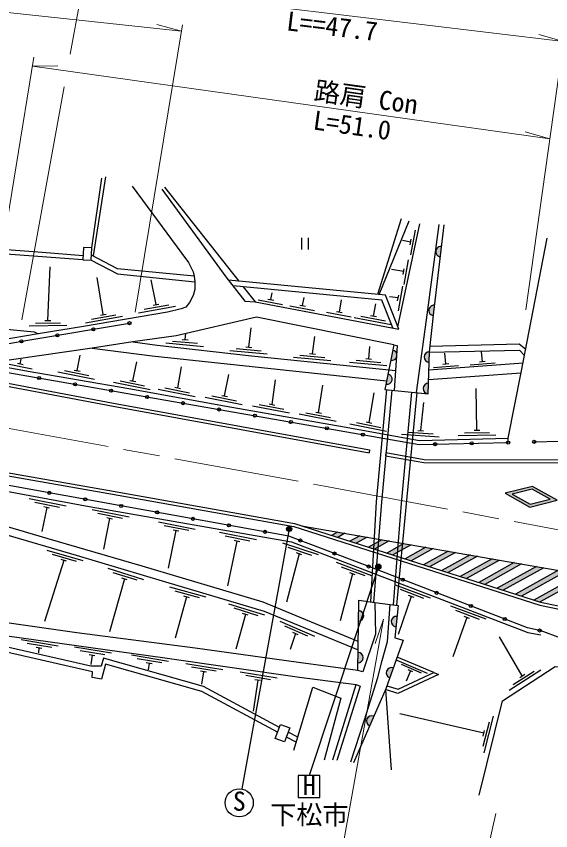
# Model space of a CAD drawing. Units: millimetres at full size, sheet at 1:1000; details may follow other scales. Extents: x 40000 to 680000, y 20000 to 380000.
# Drawn here: x 481634 to 532856, y 260556 to 338675 of the extents above; entities that cross this region are included whole.
import ezdxf
from ezdxf.enums import TextEntityAlignment as Align

# ---------------------------------------------------------------- set-up
doc = ezdxf.new("R2010")
doc.units = ezdxf.units.MM
doc.header["$LTSCALE"] = 1000
doc.linetypes.add('CHAIN', pattern=[18.5, 12, -1.5, 3.5, -1.5])
for name, color, linetype, lineweight in [('M-BGD', 7, 'Continuous', 25), ('M-BGD-EXST', 7, 'Continuous', 25), ('M-BMK', 2, 'CHAIN', 13), ('M-STR-HTXT', 7, 'Continuous', 13), ('M-STR-STRC', 7, 'Continuous', 25)]:
    doc.layers.add(name, color=color, linetype=linetype, lineweight=lineweight)
doc.styles.add('ＭＳ ゴシック', font='')
doc.styles.get('ＭＳ ゴシック').set_extended_font_data('MS Gothic')

msp = doc.modelspace()

# ---------------------------------------------------------------- hatches: boundary and pattern name
at = {"layer": 'M-BGD'}
for points in [[(522284, 315613), (522400, 316606, 1)], [(521617, 309962), (521732, 310955, 1)], [(517713, 306656), (517520, 305674, 0.41421), (518107, 306068, 0.41421)], [(521202, 305492), (521230, 306492, 1)], [(517261, 304355), (517067, 303374, 1)], [(521119, 302473), (521146, 303473, 1)], [(514443, 281663), (514428, 280663, 1)], [(518018, 280117), (518122, 281112, 1)], [(514385, 277663), (514371, 276663, 1)], [(517431, 275228), (517768, 276169, 0.41421), (517128, 275867, 0.41421)], [(515501, 270620), (515901, 271537, 0.41421), (515243, 271279, 0.41421)]]:
    msp.add_hatch(color=256, dxfattribs=at).paths.add_polyline_path(points)
at = {"layer": 'M-BGD-EXST'}
for points in [[(507565, 289390, 0.41421), (507904, 289290, 0.41421), (508004, 289629, 1)], [(516120, 285766, 0.41421), (516460, 285666, 0.41421), (516560, 286005, 1)]]:
    msp.add_hatch(color=256, dxfattribs=at).paths.add_polyline_path(points)
at = {"layer": 'M-STR-STRC'}
h = msp.add_hatch(color=256, dxfattribs=at)
h.paths.add_polyline_path([(531117, 293585), (528507, 292924), (530853, 291602), (533463, 292263)])
h.paths.add_polyline_path([(532796, 292352), (531082, 293318), (529174, 292835), (530888, 291869)], flags=16)
for points in [[(513137, 289083), (512431, 289206), (511850, 288882), (512438, 288694)], [(515254, 288717), (514548, 288839), (513614, 288319), (514202, 288131)], [(517371, 288350), (516665, 288472), (515377, 287755), (515965, 287568)], [(519487, 287984), (518782, 288106), (517140, 287192), (517728, 287004)], [(521604, 287617), (520899, 287739), (518904, 286629), (519492, 286441)], [(523721, 287250), (523016, 287373), (520667, 286065), (521255, 285877)], [(525838, 286884), (525133, 287006), (522430, 285502), (523018, 285314)], [(527955, 286517), (527249, 286639), (524194, 284938), (524781, 284750)], [(530072, 286151), (529366, 286273), (525957, 284375), (526545, 284187)], [(532189, 285784), (531483, 285906), (527720, 283811), (528308, 283624)], [(534306, 285418), (533600, 285540), (529484, 283248), (530071, 283060)], [(536424, 285052), (535718, 285173), (531247, 282685), (531835, 282497)]]:
    msp.add_hatch(color=256, dxfattribs=at).paths.add_polyline_path(points)

# ---------------------------------------------------------------- linework, layer by layer
at = {"layer": 'M-BGD'}
for p, q in [((488877, 316455), (489828, 323132)), ((490182, 323268), (488991, 315689)), ((495831, 322269), (502963, 313267)), ((518526, 319244), (516270, 311992)), ((516429, 311976), (519284, 319044)), ((518207, 308898), (520297, 318761)), ((519463, 315798), (519888, 318160)), ((508956, 317418), (508956, 316300)), ((509623, 317418), (509623, 316300)), ((519439, 317022), (518637, 317164)), ((519390, 316746), (519489, 317297)), ((518797, 312957), (519222, 315319)), ((484660, 309503), (484871, 314648)), ((518773, 314181), (517592, 314393)), ((518724, 313905), (518823, 314456)), ((489966, 310062), (489397, 313619)), ((495033, 311024), (494548, 313402)), ((503394, 312724), (504522, 311300)), ((518259, 310430), (518684, 312792)), ((506029, 311494), (506151, 312142)), ((518235, 311654), (517405, 311780)), ((518186, 311378), (518285, 311930)), ((493893, 310579), (496256, 310997)), ((494757, 310975), (495308, 311073)), ((504805, 311478), (507164, 311037)), ((505754, 311545), (506304, 311442)), ((508801, 310978), (509352, 310875)), ((509076, 310926), (509214, 311688)), ((512600, 310298), (512820, 311478)), ((515870, 309924), (516091, 311103)), ((493344, 310238), (496889, 310866)), ((507853, 310911), (510212, 310470)), ((511376, 310283), (513735, 309842)), ((512325, 310350), (512875, 310247)), ((484380, 309498), (484940, 309508)), ((488277, 309276), (491822, 309904)), ((488826, 309617), (491190, 310035)), ((489690, 310013), (490242, 310111)), ((514013, 309783), (517551, 309121)), ((514647, 309908), (517006, 309467)), ((515595, 309975), (516146, 309872)), ((482870, 308989), (486469, 309057)), ((483465, 309240), (485865, 309285)), ((503924, 306930), (504158, 308782)), ((497818, 307657), (497870, 308237)), ((510025, 306303), (510259, 307953)), ((495982, 307340), (499568, 307017)), ((496602, 307525), (498992, 307310)), ((497539, 307682), (498097, 307632)), ((502089, 306613), (505674, 306291)), ((502708, 306798), (505098, 306583)), ((503645, 306955), (504203, 306905)), ((509746, 306328), (510304, 306278)), ((515411, 305813), (515519, 307008)), ((522798, 305336), (522713, 306372)), ((526310, 305567), (526230, 306480)), ((482009, 305338), (482101, 305800)), ((487471, 304689), (487753, 306185)), ((492806, 303702), (493172, 305516)), ((508189, 305986), (511775, 305664)), ((508808, 306172), (511199, 305957)), ((513575, 305496), (517161, 305174)), ((514195, 305681), (516585, 305466)), ((515132, 305838), (515690, 305788)), ((521182, 304751), (530211, 305448)), ((526031, 305545), (526590, 305589)), ((480786, 305336), (483140, 304869)), ((481735, 305393), (482284, 305284)), ((486247, 304686), (488601, 304220)), ((487196, 304743), (487745, 304634)), ((497105, 303033), (497465, 305055)), ((521620, 305003), (524013, 305191)), ((522519, 305314), (523077, 305358)), ((525133, 305234), (527526, 305422)), ((485612, 304568), (489143, 303868)), ((501605, 302262), (502015, 304300)), ((521157, 303845), (530026, 304484)), ((490947, 303581), (494478, 302881)), ((491582, 303699), (493936, 303233)), ((492531, 303756), (493080, 303647)), ((506145, 301444), (506473, 303795)), ((510611, 300650), (511004, 303290)), ((495246, 302912), (498777, 302212)), ((495881, 303031), (498236, 302564)), ((496830, 303087), (497380, 302978)), ((515451, 299716), (515950, 302567)), ((525785, 298984), (525709, 302988)), ((499746, 302141), (503278, 301441)), ((500382, 302260), (502736, 301793)), ((501331, 302317), (501880, 302208)), ((520398, 298940), (520695, 301642)), ((504287, 301323), (507818, 300623)), ((504922, 301442), (507276, 300975)), ((505871, 301498), (506420, 301389)), ((508752, 300529), (512284, 299829)), ((509388, 300648), (511742, 300181)), ((510337, 300704), (510886, 300596)), ((513593, 299595), (517124, 298895)), ((514228, 299714), (516582, 299247)), ((515177, 299771), (515726, 299662)), ((518569, 298587), (522160, 298336)), ((519184, 298784), (521579, 298617)), ((520119, 298960), (520677, 298921)), ((523992, 298478), (527592, 298531)), ((524589, 298726), (526989, 298762)), ((525505, 298980), (526065, 298988)), ((515502, 297097), (515449, 296801)), ((517063, 296819), (517036, 296519)), ((486405, 291682), (482874, 292388)), ((485769, 291565), (483416, 292035)), ((484545, 291565), (484088, 289269)), ((484820, 291510), (484271, 291620)), ((492439, 290616), (488909, 291322)), ((491804, 290499), (489450, 290969)), ((490580, 290499), (489985, 287573)), ((490855, 290444), (490305, 290554)), ((498792, 289454), (495262, 290160)), ((498157, 289337), (495803, 289807)), ((496933, 289337), (496202, 285733)), ((497207, 289282), (496658, 289392)), ((504645, 288449), (501115, 289155)), ((504010, 288332), (501657, 288802)), ((502786, 288332), (501878, 284048)), ((503061, 288277), (502512, 288387)), ((510601, 287007), (507185, 288142)), ((509956, 286969), (507679, 287725)), ((488055, 286437), (484600, 287449)), ((487411, 286375), (485108, 287050)), ((508742, 287119), (507527, 282485)), ((509007, 287031), (508476, 287208)), ((486192, 286482), (484332, 280617)), ((486461, 286403), (485924, 286561)), ((515708, 285002), (512338, 286267)), ((493862, 284633), (490425, 285703)), ((493218, 284583), (490927, 285296)), ((513854, 285185), (512661, 280688)), ((515062, 284988), (512815, 285832)), ((514117, 285087), (513592, 285284)), ((492001, 284710), (490576, 279631)), ((492268, 284627), (491734, 284793)), ((499826, 282960), (496360, 283931)), ((521347, 282847), (517977, 284112)), ((520701, 282833), (518455, 283677)), ((497963, 282983), (496865, 279025)), ((499184, 282891), (496873, 283538)), ((498233, 282908), (497694, 283059)), ((519494, 283030), (518244, 279361)), ((519756, 282932), (519231, 283129)), ((505452, 281223), (502018, 282302)), ((526670, 280833), (523299, 282098)), ((504808, 281174), (502518, 281893)), ((503591, 281304), (502686, 277964)), ((503858, 281220), (503324, 281388)), ((526024, 280819), (523777, 281663)), ((510239, 279195), (506932, 280618)), ((524816, 281016), (523483, 277234)), ((525078, 280918), (524554, 281114)), ((509593, 279212), (507388, 280160)), ((508395, 279465), (507884, 277951)), ((508653, 279355), (508138, 279576)), ((530135, 275418), (527946, 279139)), ((485660, 278271), (482107, 278855)), ((485029, 278131), (482661, 278521)), ((484082, 278044), (483529, 278135)), ((490751, 277571), (487198, 278155)), ((483806, 278089), (483749, 277633)), ((490120, 277432), (487751, 277821)), ((489173, 277344), (488620, 277435)), ((488897, 277389), (488772, 276510)), ((496222, 276799), (492670, 277383)), ((495591, 276660), (493223, 277049)), ((494645, 276572), (494092, 276663)), ((494368, 276618), (494274, 276001)), ((501436, 275985), (497883, 276569)), ((521036, 275644), (518141, 276884)), ((500805, 275846), (498436, 276235)), ((499858, 275758), (499305, 275849)), ((499582, 275803), (499387, 274619)), ((506633, 275180), (503081, 275764)), ((520471, 275658), (518541, 276484)), ((519423, 275878), (519010, 274913)), ((519648, 275781), (519198, 275974)), ((528877, 274044), (531910, 275982)), ((529253, 274569), (531276, 275862)), ((506002, 275041), (503634, 275430)), ((504779, 274998), (504351, 272030)), ((505055, 274953), (504503, 275044)), ((529899, 275267), (530371, 275568)), ((517022, 274100), (517573, 266401)), ((526454, 269904), (518385, 271764)), ((526480, 268041), (527359, 271532)), ((526394, 268681), (526980, 271009)), ((508455, 269041), (507527, 269540)), ((508603, 269529), (507702, 270014)), ((526386, 269632), (526522, 270175))]:
    msp.add_line(p, q, dxfattribs=at)
for points in [[(488010, 315320), (474998, 316270), (466287, 317969), (461371, 318892), (456308, 319702), (453189, 320093), (452051, 322741), (446483, 322627), (441166, 322369), (436416, 322027)], [(436442, 322617), (440572, 322858), (444276, 323016), (446646, 323117), (452384, 323131), (453181, 321217), (453595, 320447), (456974, 320041), (459501, 319677), (461717, 319311), (463962, 318897), (465908, 318541), (468148, 318067), (472157, 317240), (474939, 316716), (479430, 316410), (484098, 316048), (488035, 315741)], [(492730, 322384), (497494, 315917), (498143, 315048), (498595, 314171), (498679, 313751), (498759, 313196), (498751, 312466), (498602, 311890), (498249, 311235), (497872, 310787), (497424, 310612), (496134, 310284), (488077, 308915), (483729, 308202), (479973, 307576)], [(495568, 322095), (501728, 313696), (503544, 311348), (504522, 311300), (518297, 308669)], [(517810, 307146), (516971, 302883), (521119, 302473), (521230, 306492), (521655, 310301), (522643, 318664)], [(522131, 318688), (520913, 309562), (519946, 302589)], [(517810, 307146), (504655, 309811), (496957, 308025), (492791, 307448), (488912, 306854), (478728, 305366), (482767, 304643), (492428, 302961), (502290, 301178), (513070, 299289), (520290, 297986), (528793, 298218), (530032, 304513), (532504, 317380)], [(498679, 313751), (491331, 314459), (488836, 315770)], [(488807, 315273), (491320, 313961), (498759, 313196)], [(518297, 308669), (517021, 311920), (501987, 313361)], [(517716, 308780), (516668, 311451), (502407, 312818)], [(389774, 310358), (391782, 308445), (395184, 308798), (398350, 309392), (401688, 309965), (406826, 310669), (411325, 311138), (416152, 311558), (421321, 311881), (426226, 312111), (431180, 312237), (436716, 312194), (441405, 311961), (446636, 311353), (451680, 310600), (456385, 309729), (463471, 308179), (472871, 305873), (482747, 307597), (492478, 309234)], [(444077, 312314), (451600, 311562), (463235, 310397), (470775, 309666), (480012, 308735), (483344, 308421), (483729, 308202)], [(492791, 307448), (495150, 307141), (504163, 306095), (517985, 304690)], [(517810, 307146), (518152, 307094), (517854, 302796)], [(521289, 307019), (529818, 307242), (530459, 306735)], [(488912, 306854), (494642, 306106), (517131, 303699)], [(521228, 306447), (529862, 306651), (530342, 306127)], [(474813, 304307), (490908, 301271), (515449, 296801)], [(474869, 304602), (490963, 301566), (515502, 297097)], [(480825, 304497), (520247, 297608), (528782, 297778), (528793, 298218)], [(517123, 302868), (516124, 292115), (515576, 282503)], [(517621, 302819), (516623, 292078), (515885, 282459)], [(519512, 302632), (518518, 291936), (517745, 282219)], [(520009, 302583), (519017, 291899), (518089, 282187)], [(390493, 293832), (394648, 294868), (399762, 296051), (403307, 296718), (408258, 297484), (412752, 298039), (417378, 298477), (420949, 298678), (426956, 298667), (436791, 298660), (442802, 298326), (454348, 297628), (471764, 296493), (490553, 293186), (508300, 290017), (531875, 282484), (546619, 279466), (557432, 279297)], [(390565, 293541), (394718, 294577), (399823, 295758), (403357, 296423), (408299, 297187), (412785, 297740), (417401, 298178), (420957, 298378), (426955, 298367), (436782, 298360), (442784, 298026), (454329, 297329), (471728, 296195), (490501, 292890), (508228, 289725), (531799, 282193), (546587, 279166), (557428, 278997)], [(531273, 297857), (541099, 298121), (556270, 295235), (568940, 290319)], [(548366, 275811), (546788, 277790), (533836, 279019), (531942, 279728), (530636, 280020), (515670, 285794), (507751, 288813), (491490, 291743), (471025, 295469), (457913, 296304), (452471, 296419), (441344, 297046), (434693, 297232), (428902, 297157), (422153, 296800), (416634, 296408), (410044, 295661), (402620, 294554), (394873, 293248), (391450, 292380), (389035, 291536), (387512, 289858), (386716, 288479)], [(391824, 291912), (393713, 292309), (401842, 293896), (407596, 294791), (413760, 295655), (419465, 296167), (426179, 296560), (431629, 296706), (437913, 296548), (442730, 296396), (453984, 295850), (460732, 295578), (464128, 295395), (471004, 294911), (488617, 291668), (508024, 288250), (530654, 279558), (531916, 279347)], [(442730, 296396), (447635, 295897), (451240, 295434), (453888, 295047), (456331, 294660), (458889, 294185), (463689, 293227), (469634, 291860), (474061, 290771), (478850, 289491), (487360, 286980), (495921, 284435), (505380, 281630), (514389, 277902)], [(517036, 296519), (520696, 295869), (540461, 295833), (554311, 293340), (568598, 288347)], [(517063, 296819), (520723, 296169), (540488, 296133), (554387, 293631), (568650, 288646)], [(514401, 278721), (505291, 282485), (493701, 285926), (484680, 288560), (474810, 291476), (466626, 293376), (453770, 295861)], [(506856, 270469), (499592, 274378), (489989, 277105), (489754, 276347), (488790, 276350), (479065, 278557), (477430, 277831), (464397, 281800), (462352, 281156), (447074, 284426)], [(506682, 269995), (499403, 273912), (490199, 276542), (489799, 275094), (488903, 275243), (488945, 275788), (479530, 277951), (478063, 277166), (464399, 281276), (462461, 280714), (446970, 283937)], [(516009, 282442), (516050, 279393), (514855, 275788), (514360, 275912), (508678, 276676), (498768, 278077), (487450, 279539), (478449, 280821), (463416, 282882), (464397, 281800)], [(513704, 267150), (515023, 271201), (516274, 275245), (516717, 276872), (517202, 278718), (517453, 282246)], [(514360, 275912), (514457, 282663), (516009, 282442), (517453, 282246), (518233, 282174), (517907, 279056), (518723, 278838), (517051, 274168), (513950, 267072)], [(465232, 281545), (480536, 279295), (495865, 277133), (508775, 275292), (514195, 274574)], [(517148, 274439), (518244, 274139), (521652, 275734), (518139, 277208)], [(526015, 263972), (528250, 272998), (533296, 276313), (539899, 275839), (543232, 275626), (547952, 275506), (548765, 275346), (550499, 275144), (551926, 274557), (555188, 272828), (558657, 270837)], [(521652, 275734), (522087, 275552), (518218, 273728), (517022, 274100)], [(508225, 268280), (510059, 274338), (512726, 273255), (511154, 267316)], [(511965, 267348), (514195, 274574), (514595, 274433), (512354, 267286)]]:
    msp.add_lwpolyline(points, dxfattribs=at)
for points in [[(488010, 315320), (488807, 315273), (488877, 316455), (488080, 316503)], [(506961, 270753), (507853, 270425), (507353, 269067), (506461, 269395)]]:
    msp.add_lwpolyline(points, close=True, dxfattribs=at)
for centre in [(492478, 309234), (489027, 308653), (485575, 308073), (482124, 307489), (483820, 303973), (487267, 303371), (490715, 302768), (494163, 302166), (497611, 301564), (501058, 300961), (504506, 300359), (507954, 299756), (511402, 299154), (514850, 298552), (521784, 297639), (525283, 297708), (528782, 297778), (531273, 297857), (484799, 292961), (488242, 292334), (491685, 291707), (495130, 291087), (498575, 290466), (502019, 289846), (505464, 289225), (508862, 288389), (512133, 287143), (515403, 285896), (518669, 284637), (521934, 283377), (525200, 282117), (528465, 280858), (531789, 279762)]:
    msp.add_circle(centre, 150, dxfattribs=at)
for centre, start, end in [((522342, 316109), 83.39033, 263.39033), ((521674, 310459), 83.39033, 263.39033), ((517617, 306165), 258.86501, 78.86501), ((521216, 305992), 88.41655, 268.41655), ((517164, 303865), 258.86501, 78.86501), ((521132, 302973), 88.41655, 268.41655), ((514435, 281163), 269.18278, 89.18278), ((518070, 280615), 84.02261, 264.02261), ((514378, 277163), 269.18278, 89.18278), ((517599, 275698), 70.30808, 250.30808), ((515701, 271078), 66.39121, 246.39121)]:
    msp.add_arc(centre, 500, start, end, dxfattribs=at)
at = {"layer": 'M-BGD-EXST'}
for p, q in [((507785, 289510), (503243, 264560)), ((516340, 285886), (509692, 265841)), ((510742, 265841), (508642, 265841)), ((508642, 265841), (508642, 263741)), ((510742, 263741), (510742, 265841)), ((508642, 263741), (510742, 263741))]:
    msp.add_line(p, q, dxfattribs=at)
for centre, radius in [((507785, 289510), 250), ((516340, 285886), 250), ((503001, 263232), 1350)]:
    msp.add_circle(centre, radius, dxfattribs=at)
at = {"layer": 'M-BMK'}
msp.add_lwpolyline([(381887, 298055), (389290, 299842), (398924, 301677), (409904, 303422), (416028, 304078), (422612, 304434), (429858, 304580), (436814, 304575), (442802, 304303), (447494, 303969), (455146, 303254), (462161, 302295), (469263, 301291), (478637, 299563), (511167, 293608), (567676, 283042)], dxfattribs=at)
at = {"layer": 'M-STR-HTXT'}
for p, q in [((488199, 342686), (486807, 335040)), ((488038, 341800), (534087, 336260)), ((493040, 310309), (497578, 337860)), ((497479, 337264), (495109, 337902)), ((530466, 310531), (534212, 337142)), ((534087, 336260), (531726, 336930)), ((483317, 334756), (478640, 306374)), ((483174, 333888), (485629, 333931)), ((483174, 333888), (532774, 326931)), ((486235, 331893), (482168, 309548)), ((532774, 326931), (530413, 327602)), ((516837, 280836), (516031, 278517)), ((527608, 262194), (524629, 248943))]:
    msp.add_line(p, q, dxfattribs=at)
for points in [[(431023, 340267), (440737, 340622), (448746, 340746), (456561, 340685), (465435, 340372), (477204, 339410), (497479, 337264)], [(541969, 239496), (510247, 244039), (516837, 280836)]]:
    msp.add_lwpolyline(points, dxfattribs=at)
at = {"layer": 'M-STR-STRC'}
for p, q in [((512431, 289206), (511850, 288882)), ((513137, 289083), (512438, 288694)), ((514548, 288839), (513614, 288319)), ((515254, 288717), (514202, 288131)), ((516665, 288472), (515377, 287755)), ((517371, 288350), (515965, 287568)), ((518782, 288106), (517140, 287192)), ((519487, 287984), (517728, 287004)), ((520899, 287739), (518904, 286629)), ((521604, 287617), (519492, 286441)), ((523016, 287373), (520667, 286065)), ((523721, 287250), (521255, 285877)), ((525133, 287006), (522430, 285502)), ((525838, 286884), (523018, 285314)), ((527249, 286639), (524194, 284938)), ((527955, 286517), (524781, 284750)), ((529366, 286273), (525957, 284375)), ((530072, 286151), (526545, 284187)), ((531483, 285906), (527720, 283811)), ((532189, 285784), (528308, 283624)), ((533600, 285540), (529484, 283248)), ((534306, 285418), (530071, 283060)), ((535718, 285173), (531247, 282685)), ((536424, 285052), (531835, 282497))]:
    msp.add_line(p, q, dxfattribs=at)
for points in [[(531117, 293585), (528507, 292924), (530853, 291602), (533463, 292263)], [(531082, 293318), (529174, 292835), (530888, 291869), (532796, 292352)]]:
    msp.add_lwpolyline(points, close=True, dxfattribs=at)
msp.add_lwpolyline([(508955, 289808), (535148, 285272), (552493, 282279), (554049, 281824), (555718, 281028), (556730, 280282), (557426, 279549), (557432, 279297)], dxfattribs=at)

# ---------------------------------------------------------------- texts
at = {"layer": 'M-BGD-EXST', "style": 'ＭＳ ゴシック'}
msp.add_text('H', height=1833, dxfattribs=at).set_placement((509095, 263433), align=Align.BOTTOM_LEFT)
msp.add_text('S', height=1833, rotation=358.508, dxfattribs=at).set_placement((502346, 261939), align=Align.BOTTOM_LEFT)
msp.add_text('下松市', height=1833, dxfattribs=at).set_placement((509720, 262083), align=Align.MIDDLE_CENTER)
at = {"layer": 'M-STR-HTXT', "style": 'ＭＳ ゴシック'}
for s, rotation, p in [('L==47.7', 353.14, (507398, 336793)), ('路肩 Con', 352.015, (510009, 330124)), ('L=51.0', 352.015, (509922, 327291))]:
    msp.add_text(s, height=1833, rotation=rotation, dxfattribs=at).set_placement(p, align=Align.BOTTOM_LEFT)

doc.saveas('drawing.dxf')
